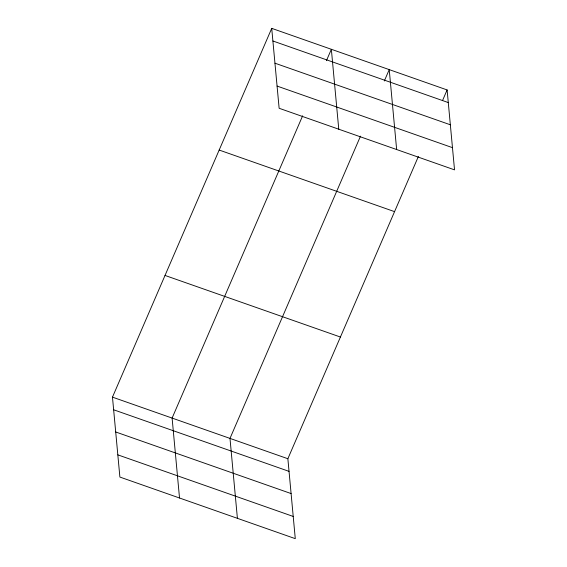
<?xml version="1.0" encoding="UTF-8"?>
<svg xmlns="http://www.w3.org/2000/svg" width="567" height="567" viewBox="0 0 567 567"><rect width="100%" height="100%" fill="white"/><g stroke="black" fill="none" stroke-linecap="round" stroke-linejoin="round"><path stroke-width="0.85" d="M418.382 156.471L287.866 458.731L295.279 538.65L119.885 477.06L112.472 397.141L271.721 28.35L447.115 89.94L454.528 169.859L279.134 108.269L271.721 28.35M302.629 115.824L172.106 418.077L179.519 498.003M326.45 60.648L331.355 49.294L338.768 129.212M360.506 136.144L229.989 438.404L237.403 518.323M384.327 80.975L389.231 69.613L396.645 149.539M442.558 100.487L447.115 89.94M272.89 40.987L448.284 102.577M274.952 63.192L450.347 124.783M277.072 86.064L452.466 147.654M219.167 150.049L394.561 211.64M165.025 275.442L340.42 337.032M112.472 397.141L287.866 458.731M113.648 409.778L289.035 471.368M115.703 431.976L291.098 493.566M117.83 454.854L293.217 516.445"/></g></svg>
